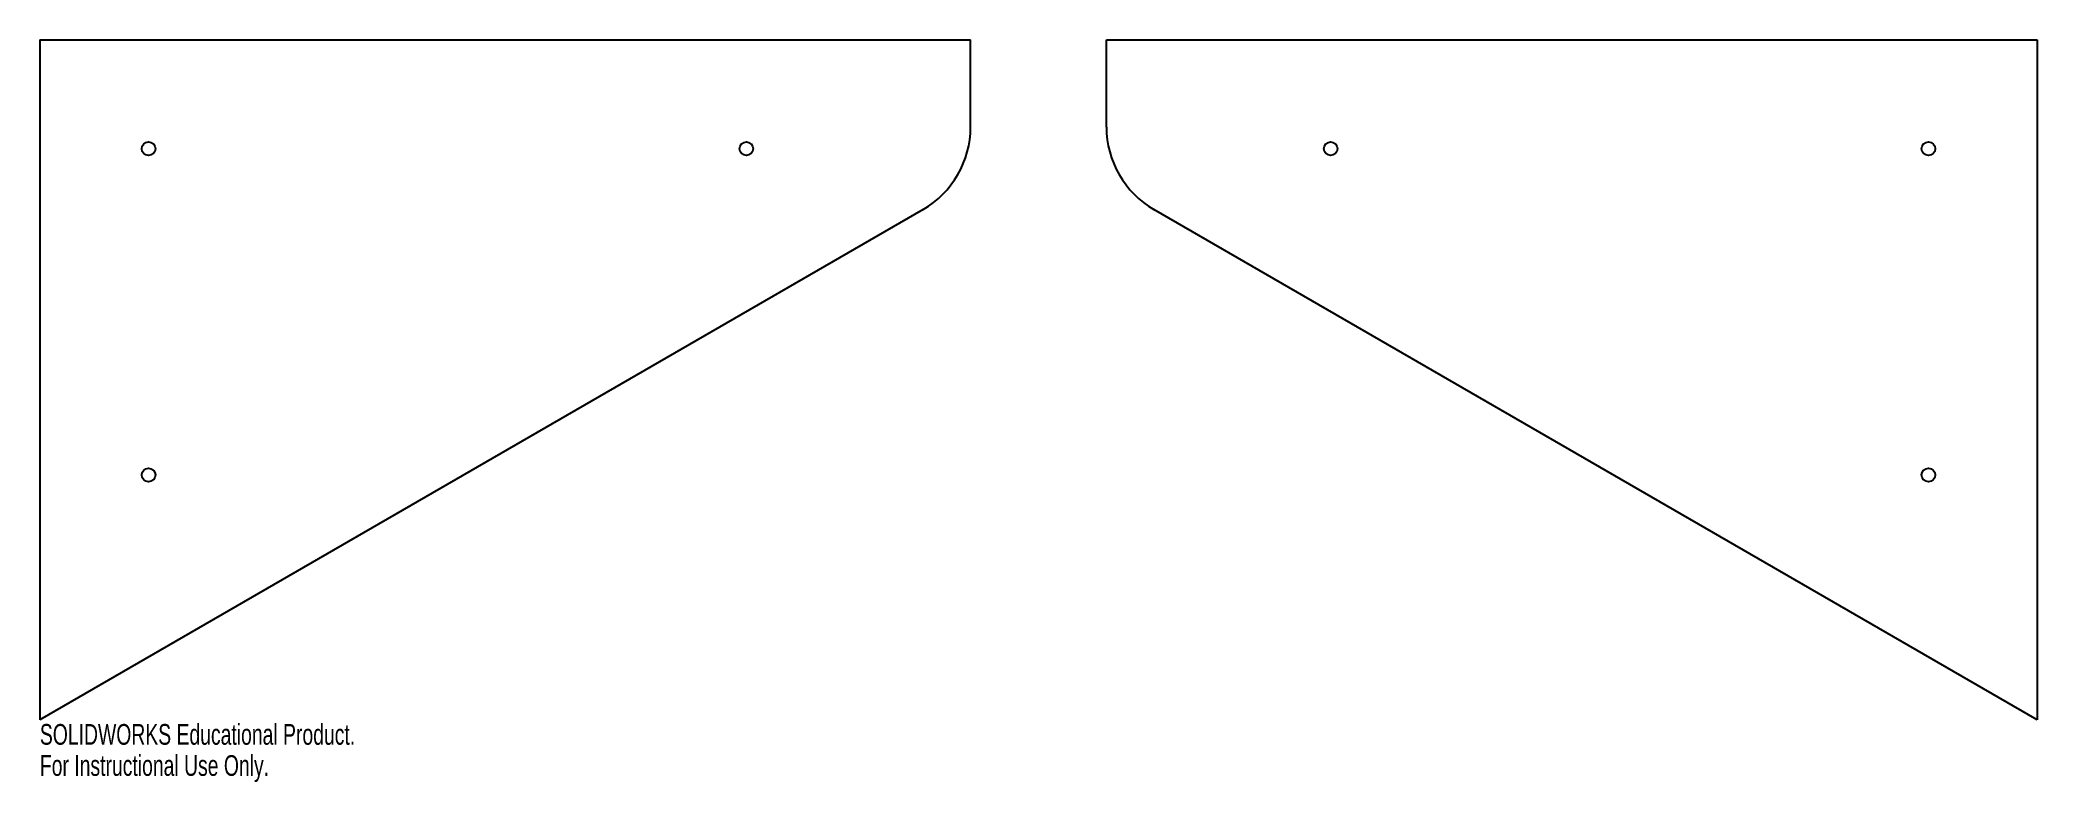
# Model space of a CAD drawing. Header units: inches. Extents: x -9.2 to 9.2, y -6.8 to 0.
import ezdxf

# ---------------------------------------------------------------- set-up
doc = ezdxf.new("R2010")
doc.units = ezdxf.units.IN
doc.header["$MEASUREMENT"] = 0
doc.styles.add('SLDTEXTSTYLE0', font='TXT', dxfattribs={"width": 0.7})

msp = doc.modelspace()

# ---------------------------------------------------------------- linework, layer by layer
at = {"color": 7, "linetype": 'Continuous', "lineweight": 25}
for p, q in [((-9.188, 0), (-0.625, 0)), ((-9.188, 0), (-9.188, -6.25)), ((-0.625, -0.801), (-0.625, 0)), ((0.625, 0), (9.188, 0)), ((0.625, -0.801), (0.625, 0)), ((9.188, 0), (9.188, -6.25)), ((-1.062, -1.559), (-9.188, -6.25)), ((9.188, -6.25), (1.062, -1.559))]:
    msp.add_line(p, q, dxfattribs=at)
for centre in [(-8.188, -1), (-2.688, -1), (2.688, -1), (8.188, -1), (-8.188, -4), (8.188, -4)]:
    msp.add_circle(centre, 0.0625, dxfattribs=at)
for centre, start, end in [((-1.5, -0.801), 300, 0), ((1.5, -0.801), 180, 240)]:
    msp.add_arc(centre, 0.875, start, end, dxfattribs=at)

# ---------------------------------------------------------------- texts
at = {"color": 7, "linetype": 'Continuous', "char_height": 0.1903, "attachment_point": 1, "style": 'SLDTEXTSTYLE0'}
for s, insert in [('SOLIDWORKS Educational Product.', (-9.188, -6.29)), ('For Instructional Use Only.', (-9.188, -6.576))]:
    msp.add_mtext(s, dxfattribs=dict(at, insert=insert))

doc.saveas('drawing.dxf')
